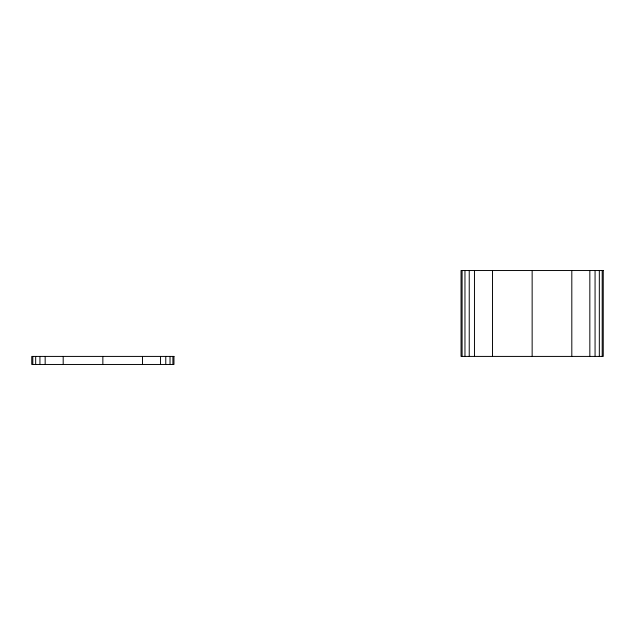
<?xml version="1.0" encoding="UTF-8"?>
<svg xmlns="http://www.w3.org/2000/svg" width="635" height="635" viewBox="0 0 635 635"><rect width="100%" height="100%" fill="white"/><g stroke="black" fill="none" stroke-linecap="round" stroke-linejoin="round"><path stroke-width="0.95" d="M602.202 270.534L602.202 356.418M599.329 270.534L599.329 356.418M595.066 270.534L595.066 356.418M589.836 270.534L589.836 356.418M571.81 270.534L571.81 356.418M532.146 270.534L532.146 356.418M492.49 270.534L492.49 356.418M474.464 270.534L474.464 356.418M469.233 270.534L469.233 356.418M464.963 270.534L464.963 356.418M462.097 270.534L462.097 356.418M172.903 356.418L172.903 364.466M170.029 356.418L170.029 364.466M165.767 356.418L165.767 364.466M160.536 356.418L160.536 364.466M142.51 356.418L142.51 364.466M102.854 356.418L102.854 364.466M63.19 356.418L63.19 364.466M45.164 356.418L45.164 364.466M39.934 356.418L39.934 364.466M35.671 356.418L35.671 364.466M32.798 356.418L32.798 364.466M603.25 270.534L461.042 270.534L461.042 356.418L603.25 356.418L603.25 270.534M173.958 356.418L31.75 356.418L31.75 364.466L173.958 364.466L173.958 356.418"/></g></svg>
